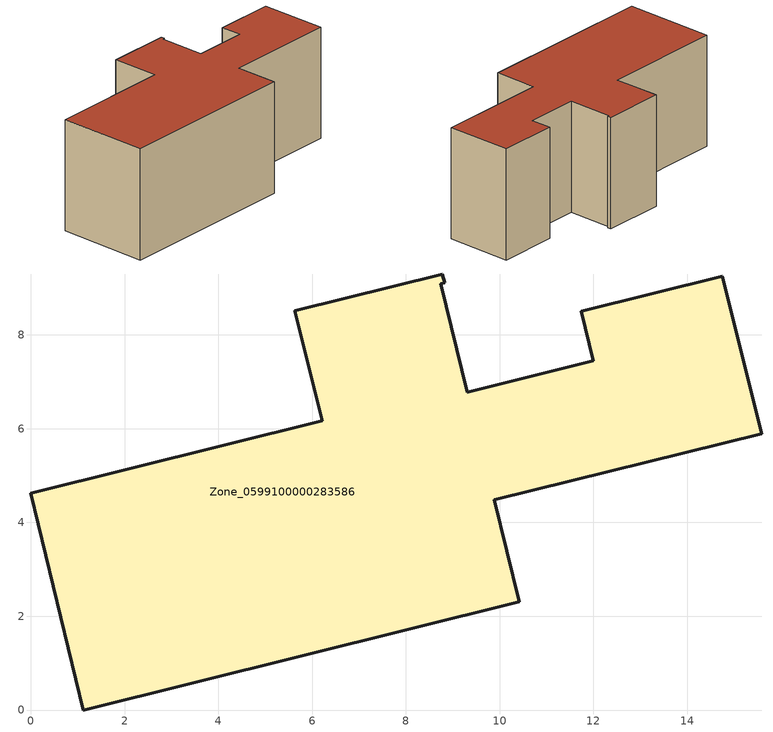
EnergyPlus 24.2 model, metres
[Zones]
Zone_0599100000283586
 floor ground (C_G): 0,4.62 6.22,6.17 5.63,8.52 8.78,9.3 8.83,9.11 8.74,9.09 9.31,6.78 12,7.45 11.74,8.5 14.75,9.25 15.59,5.89 9.88,4.48 10.42,2.31 1.12,0 z0
 wall outside (C_F): 6.22,6.17 0,4.62 1.12,0 10.42,2.31 9.88,4.48 15.59,5.89 14.75,9.25 11.74,8.5 12,7.45 9.31,6.78 8.74,9.09 8.83,9.11 8.78,9.3 5.63,8.52 6.22,6.17 z0:5.85
 roof outside (C_R): 8.78,9.3 5.63,8.52 6.22,6.17 0,4.62 1.12,0 10.42,2.31 9.88,4.48 15.59,5.89 14.75,9.25 11.74,8.5 12,7.45 9.31,6.78 8.74,9.09 8.83,9.11 z5.85
[BUILDING]
Pand.0599100000283586: North Axis=0; Terrain=City; Loads Convergence Tolerance Value=0.04; Temperature Convergence Tolerance Value=0.4; Solar Distribution=FullExterior; Maximum Number of Warmup Days=25; Minimum Number of Warmup Days=1
[Site:Location]
Rotterdam.The.Hague.AP_ZH_NLD Design_Conditions: Latitude=51.96; Longitude=4.45; Time Zone=1; Elevation=-4.5
[SITE:GROUNDTEMPERATURE:BUILDINGSURFACE]
18, 18, 18, 18, 18, 18, 18, 18, 18, 18, 18, 18
[MATERIAL] Thermal Absorptance=0.9; Solar Absorptance=0.7; Visible Absorptance=0.7
Name | Roughness | Thickness | Conductivity | Density | Specific Heat
G.TI.1965-1974 | MediumSmooth | 0.15 | 0.882353 | 540 | 1210
F.TI.1965-1974 | Rough | 0.3 | 0.697674 | 1920 | 840
R.TI.1965-1974 | MediumRough | 0.2 | 0.232558 | 1500 | 1000
[CONSTRUCTION]
C_G: G.TI.1965-1974
C_F: F.TI.1965-1974
C_R: R.TI.1965-1974
[ZONE]
Zone_0599100000283586: Type=1; Multiplier=1; Ceiling Height=Autocalculate; Volume=Autocalculate; Floor Area=autocalculate; Part of Total Floor Area=Yes
[ZONEINFILTRATION:DESIGNFLOWRATE]
Infil_Zone_0599100000283586: Zone or ZoneList or Space or SpaceList=Zone_0599100000283586; Schedule=AlwaysOn; Design Flow Rate Calculation Method=Flow/Area; Flow Rate per Floor Area=0.003; Constant Term Coefficient=1; Temperature Term Coefficient=0; Velocity Term Coefficient=0; Velocity Squared Term Coefficient=0
[HVACTEMPLATE:ZONE:IDEALLOADSAIRSYSTEM]
Zone_0599100000283586: Maximum Heating Supply Air Temperature=50; Minimum Cooling Supply Air Temperature=13; Maximum Heating Supply Air Humidity Ratio=0.0156; Minimum Cooling Supply Air Humidity Ratio=0.0077; Heating Limit=NoLimit; Cooling Limit=NoLimit; Dehumidification Control Type=ConstantSensibleHeatRatio; Cooling Sensible Heat Ratio=0.7; Dehumidification Setpoint=60; Humidification Control Type=None; Humidification Setpoint=30; Outdoor Air Method=None; Outdoor Air Flow Rate per Person=0.00944; Outdoor Air Flow Rate per Zone Floor Area=0; Outdoor Air Flow Rate per Zone=0; Demand Controlled Ventilation Type=None; Outdoor Air Economizer Type=NoEconomizer; Heat Recovery Type=None; Sensible Heat Recovery Effectiveness=0.7; Latent Heat Recovery Effectiveness=0.65
[ZONECONTROL:THERMOSTAT]
ThermostatControl_Zone_0599100000283586: Zone or ZoneList=Zone_0599100000283586; Control Type Schedule=DualSetpointControlType; Control 1=Thermostat_Zone_0599100000283586; Temperature Difference Between Cutout And Setpoint=0
[THERMOSTATSETPOINT:DUALSETPOINT]
Thermostat_Zone_0599100000283586: Heating Setpoint Temperature Schedule=HeatingSetpoint_Zone_0599100000283586; Cooling Setpoint Temperature Schedule=CoolingSetpoint_Zone_0599100000283586
[SCHEDULE:COMPACT]
HeatingSetpoint_Zone_0599100000283586: Through: 12/31, For: AllDays, Until: 24:00, 21
CoolingSetpoint_Zone_0599100000283586: Through: 12/31, For: AllDays, Until: 24:00, 24
DualSetpointControlType: Through: 12/31, For: AllDays, Until: 24:00, 4
AlwaysOn: Through: 12/31, For: AllDays, Until: 24:00, 1
